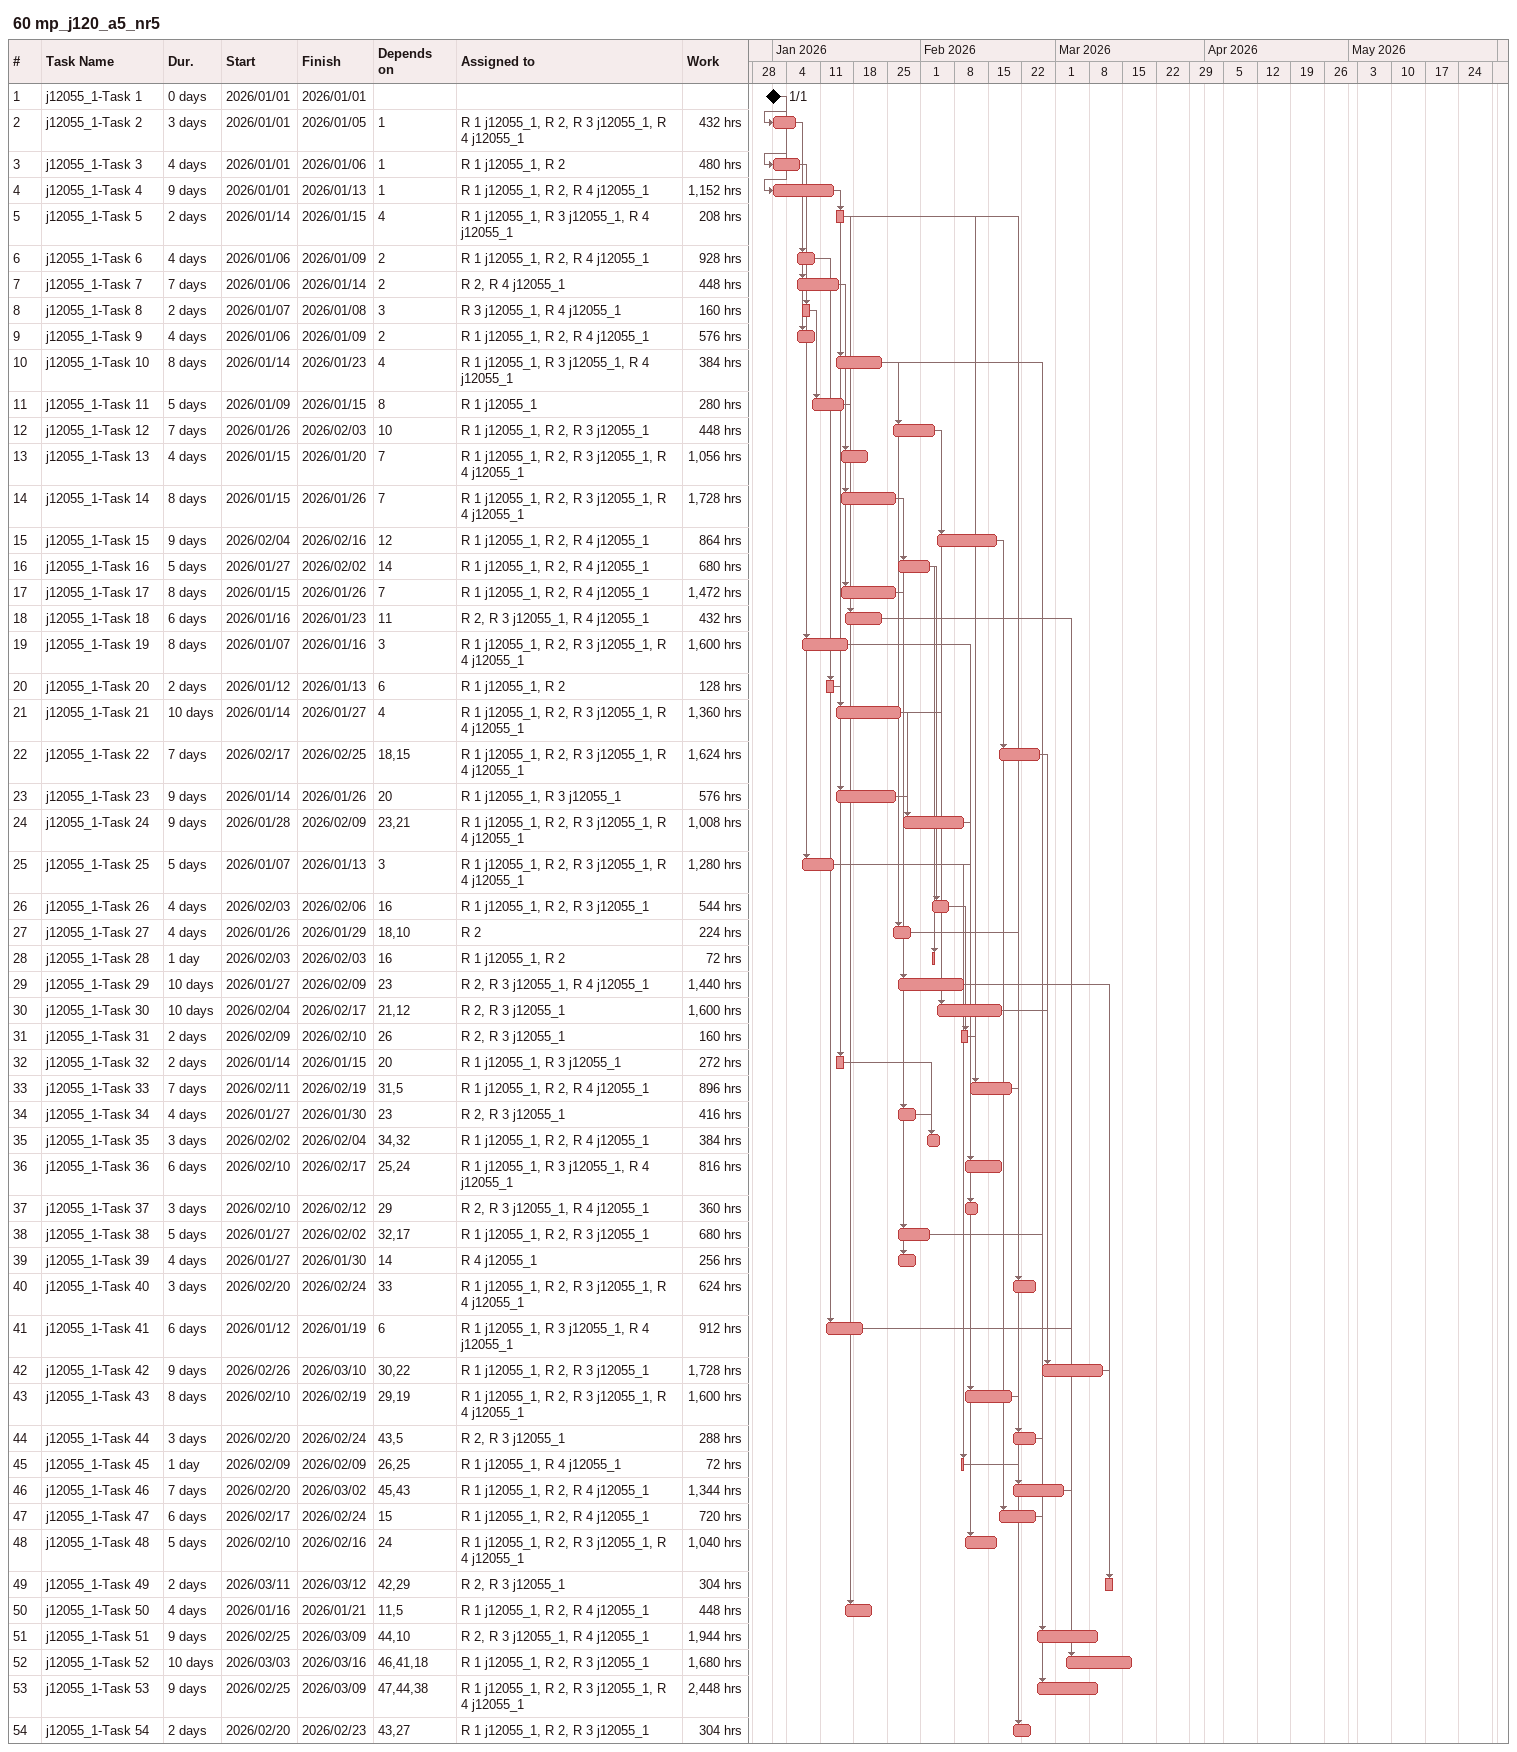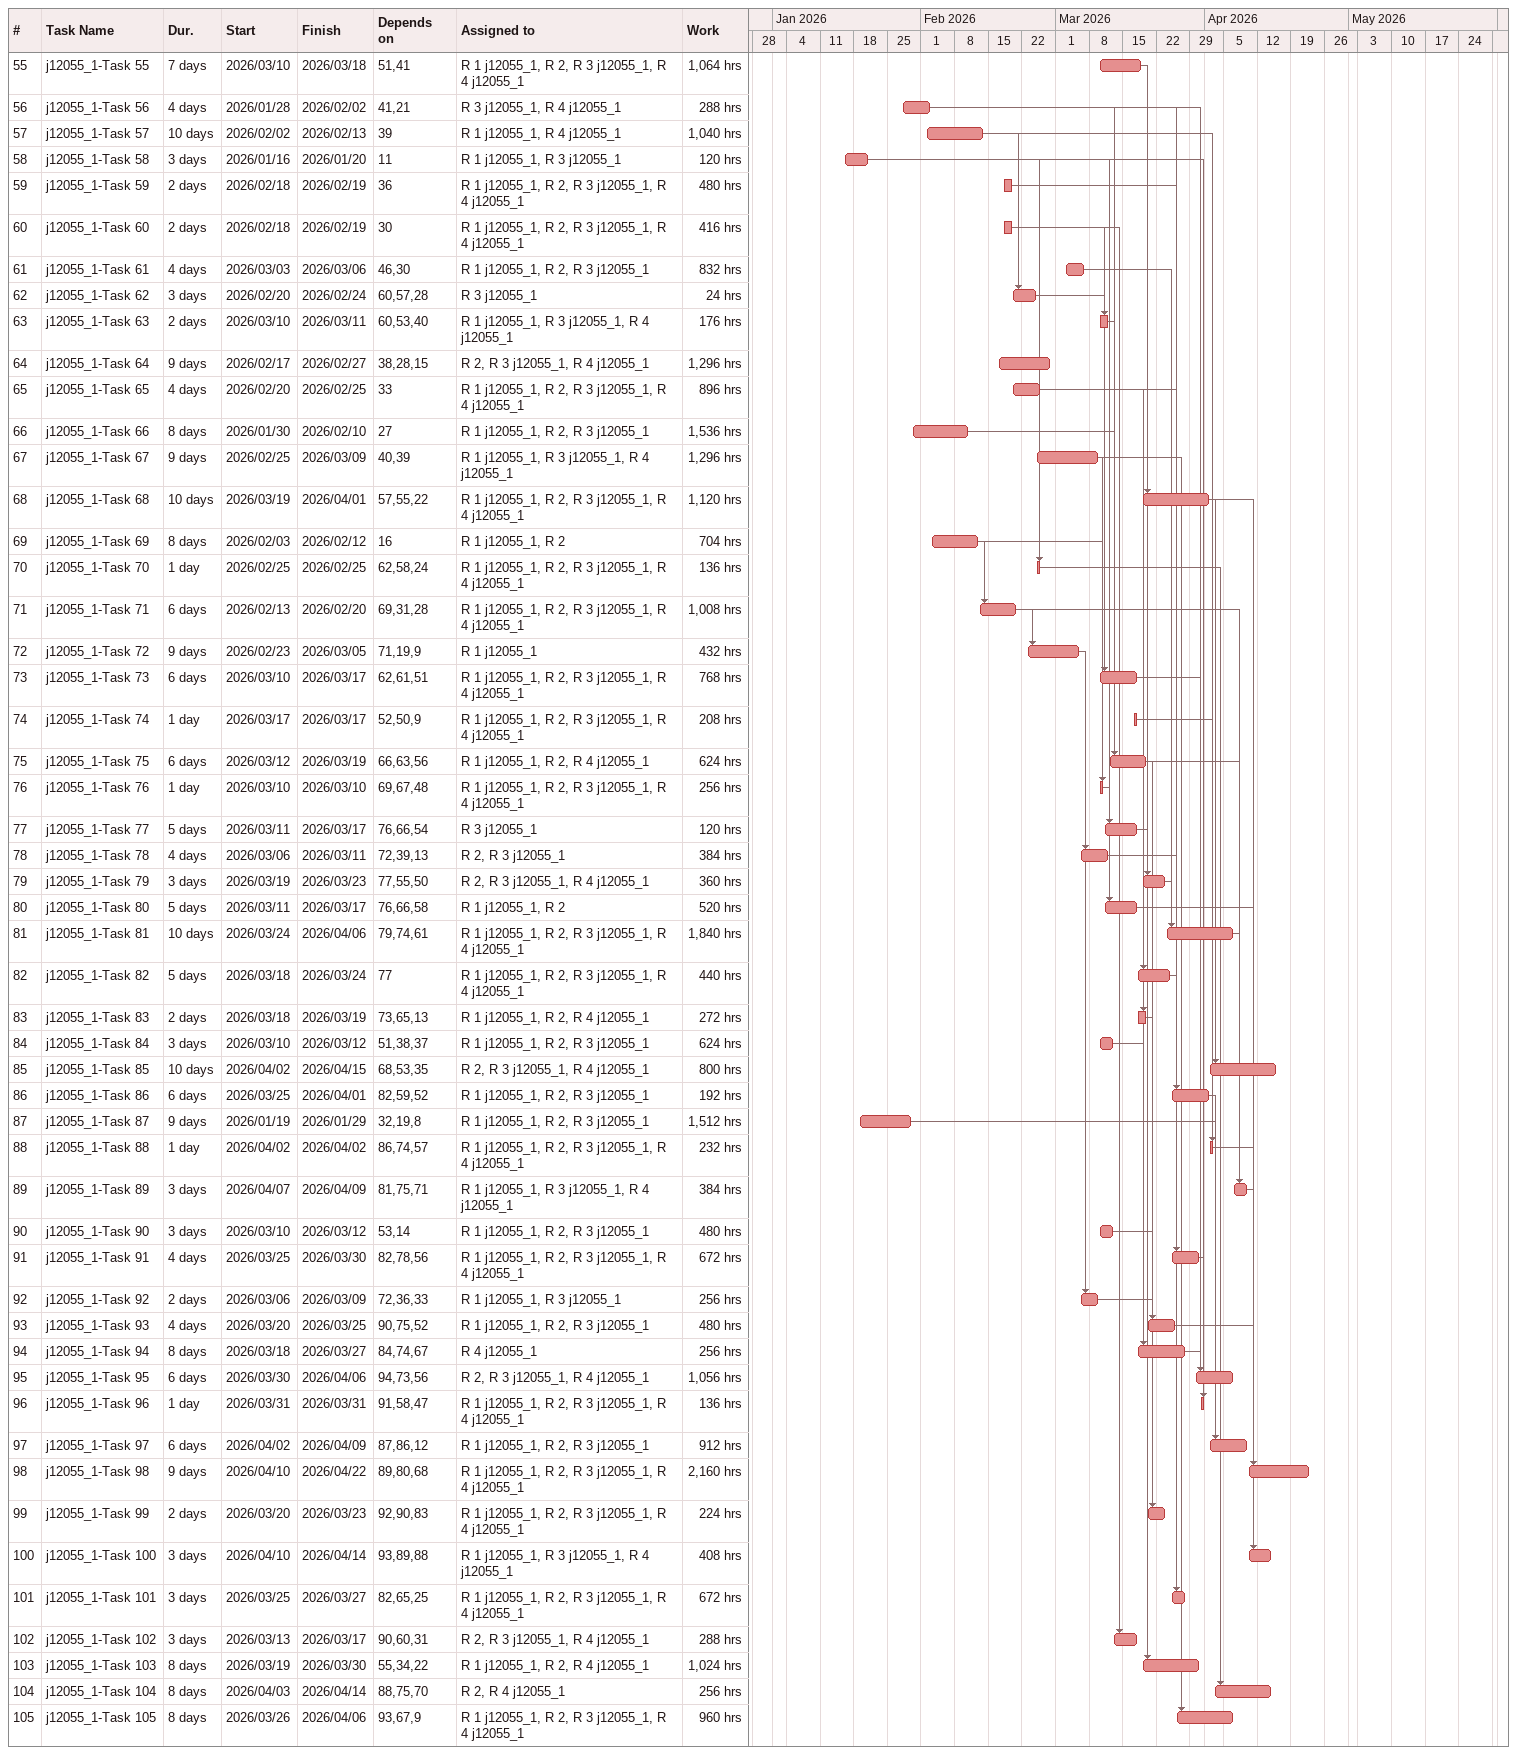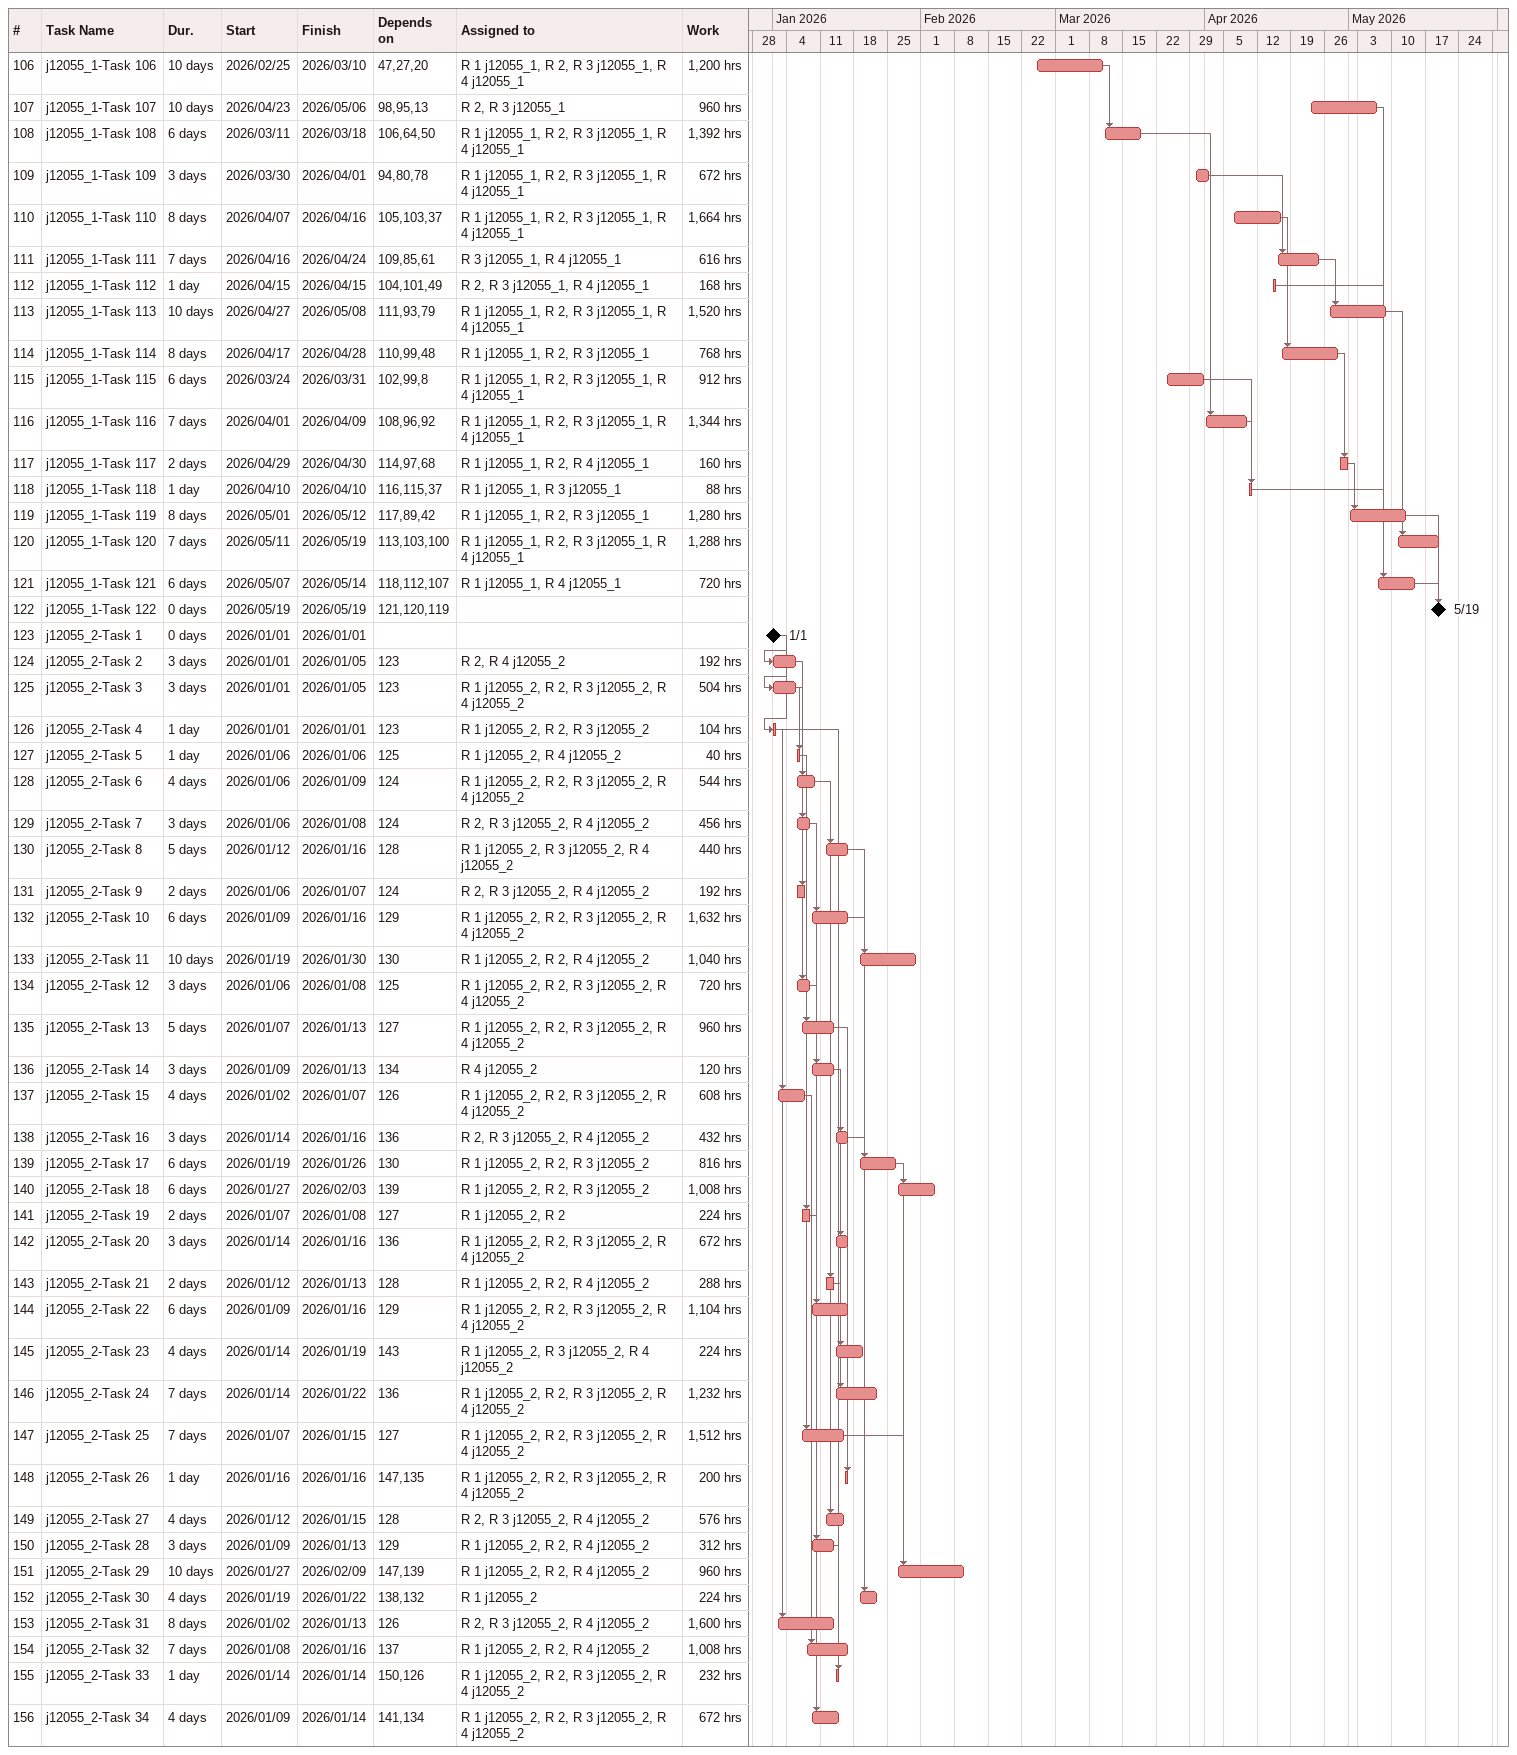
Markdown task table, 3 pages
60 mp_j120_a5_nr5

| ID | Task | Duration | Start | Finish | Predecessors | Resources | Work (h) |
|---|---|---|---|---|---|---|---|
| 1 | j12055_1-Task 1 | 0d | 2026-01-01 | 2026-01-01 |  |  |  |
| 2 | j12055_1-Task 2 | 3d | 2026-01-01 | 2026-01-05 | 1 | R 1 j12055_1, R 2, R 3 j12055_1, R 4 j12055_1 | 432 |
| 3 | j12055_1-Task 3 | 4d | 2026-01-01 | 2026-01-06 | 1 | R 1 j12055_1, R 2 | 480 |
| 4 | j12055_1-Task 4 | 9d | 2026-01-01 | 2026-01-13 | 1 | R 1 j12055_1, R 2, R 4 j12055_1 | 1152 |
| 5 | j12055_1-Task 5 | 2d | 2026-01-14 | 2026-01-15 | 4 | R 1 j12055_1, R 3 j12055_1, R 4 j12055_1 | 208 |
| 6 | j12055_1-Task 6 | 4d | 2026-01-06 | 2026-01-09 | 2 | R 1 j12055_1, R 2, R 4 j12055_1 | 928 |
| 7 | j12055_1-Task 7 | 7d | 2026-01-06 | 2026-01-14 | 2 | R 2, R 4 j12055_1 | 448 |
| 8 | j12055_1-Task 8 | 2d | 2026-01-07 | 2026-01-08 | 3 | R 3 j12055_1, R 4 j12055_1 | 160 |
| 9 | j12055_1-Task 9 | 4d | 2026-01-06 | 2026-01-09 | 2 | R 1 j12055_1, R 2, R 4 j12055_1 | 576 |
| 10 | j12055_1-Task 10 | 8d | 2026-01-14 | 2026-01-23 | 4 | R 1 j12055_1, R 3 j12055_1, R 4 j12055_1 | 384 |
| 11 | j12055_1-Task 11 | 5d | 2026-01-09 | 2026-01-15 | 8 | R 1 j12055_1 | 280 |
| 12 | j12055_1-Task 12 | 7d | 2026-01-26 | 2026-02-03 | 10 | R 1 j12055_1, R 2, R 3 j12055_1 | 448 |
| 13 | j12055_1-Task 13 | 4d | 2026-01-15 | 2026-01-20 | 7 | R 1 j12055_1, R 2, R 3 j12055_1, R 4 j12055_1 | 1056 |
| 14 | j12055_1-Task 14 | 8d | 2026-01-15 | 2026-01-26 | 7 | R 1 j12055_1, R 2, R 3 j12055_1, R 4 j12055_1 | 1728 |
| 15 | j12055_1-Task 15 | 9d | 2026-02-04 | 2026-02-16 | 12 | R 1 j12055_1, R 2, R 4 j12055_1 | 864 |
| 16 | j12055_1-Task 16 | 5d | 2026-01-27 | 2026-02-02 | 14 | R 1 j12055_1, R 2, R 4 j12055_1 | 680 |
| 17 | j12055_1-Task 17 | 8d | 2026-01-15 | 2026-01-26 | 7 | R 1 j12055_1, R 2, R 4 j12055_1 | 1472 |
| 18 | j12055_1-Task 18 | 6d | 2026-01-16 | 2026-01-23 | 11 | R 2, R 3 j12055_1, R 4 j12055_1 | 432 |
| 19 | j12055_1-Task 19 | 8d | 2026-01-07 | 2026-01-16 | 3 | R 1 j12055_1, R 2, R 3 j12055_1, R 4 j12055_1 | 1600 |
| 20 | j12055_1-Task 20 | 2d | 2026-01-12 | 2026-01-13 | 6 | R 1 j12055_1, R 2 | 128 |
| 21 | j12055_1-Task 21 | 10d | 2026-01-14 | 2026-01-27 | 4 | R 1 j12055_1, R 2, R 3 j12055_1, R 4 j12055_1 | 1360 |
| 22 | j12055_1-Task 22 | 7d | 2026-02-17 | 2026-02-25 | 18, 15 | R 1 j12055_1, R 2, R 3 j12055_1, R 4 j12055_1 | 1624 |
| 23 | j12055_1-Task 23 | 9d | 2026-01-14 | 2026-01-26 | 20 | R 1 j12055_1, R 3 j12055_1 | 576 |
| 24 | j12055_1-Task 24 | 9d | 2026-01-28 | 2026-02-09 | 23, 21 | R 1 j12055_1, R 2, R 3 j12055_1, R 4 j12055_1 | 1008 |
| 25 | j12055_1-Task 25 | 5d | 2026-01-07 | 2026-01-13 | 3 | R 1 j12055_1, R 2, R 3 j12055_1, R 4 j12055_1 | 1280 |
| 26 | j12055_1-Task 26 | 4d | 2026-02-03 | 2026-02-06 | 16 | R 1 j12055_1, R 2, R 3 j12055_1 | 544 |
| 27 | j12055_1-Task 27 | 4d | 2026-01-26 | 2026-01-29 | 18, 10 | R 2 | 224 |
| 28 | j12055_1-Task 28 | 1d | 2026-02-03 | 2026-02-03 | 16 | R 1 j12055_1, R 2 | 72 |
| 29 | j12055_1-Task 29 | 10d | 2026-01-27 | 2026-02-09 | 23 | R 2, R 3 j12055_1, R 4 j12055_1 | 1440 |
| 30 | j12055_1-Task 30 | 10d | 2026-02-04 | 2026-02-17 | 21, 12 | R 2, R 3 j12055_1 | 1600 |
| 31 | j12055_1-Task 31 | 2d | 2026-02-09 | 2026-02-10 | 26 | R 2, R 3 j12055_1 | 160 |
| 32 | j12055_1-Task 32 | 2d | 2026-01-14 | 2026-01-15 | 20 | R 1 j12055_1, R 3 j12055_1 | 272 |
| 33 | j12055_1-Task 33 | 7d | 2026-02-11 | 2026-02-19 | 31, 5 | R 1 j12055_1, R 2, R 4 j12055_1 | 896 |
| 34 | j12055_1-Task 34 | 4d | 2026-01-27 | 2026-01-30 | 23 | R 2, R 3 j12055_1 | 416 |
| 35 | j12055_1-Task 35 | 3d | 2026-02-02 | 2026-02-04 | 34, 32 | R 1 j12055_1, R 2, R 4 j12055_1 | 384 |
| 36 | j12055_1-Task 36 | 6d | 2026-02-10 | 2026-02-17 | 25, 24 | R 1 j12055_1, R 3 j12055_1, R 4 j12055_1 | 816 |
| 37 | j12055_1-Task 37 | 3d | 2026-02-10 | 2026-02-12 | 29 | R 2, R 3 j12055_1, R 4 j12055_1 | 360 |
| 38 | j12055_1-Task 38 | 5d | 2026-01-27 | 2026-02-02 | 32, 17 | R 1 j12055_1, R 2, R 3 j12055_1 | 680 |
| 39 | j12055_1-Task 39 | 4d | 2026-01-27 | 2026-01-30 | 14 | R 4 j12055_1 | 256 |
| 40 | j12055_1-Task 40 | 3d | 2026-02-20 | 2026-02-24 | 33 | R 1 j12055_1, R 2, R 3 j12055_1, R 4 j12055_1 | 624 |
| 41 | j12055_1-Task 41 | 6d | 2026-01-12 | 2026-01-19 | 6 | R 1 j12055_1, R 3 j12055_1, R 4 j12055_1 | 912 |
| 42 | j12055_1-Task 42 | 9d | 2026-02-26 | 2026-03-10 | 30, 22 | R 1 j12055_1, R 2, R 3 j12055_1 | 1728 |
| 43 | j12055_1-Task 43 | 8d | 2026-02-10 | 2026-02-19 | 29, 19 | R 1 j12055_1, R 2, R 3 j12055_1, R 4 j12055_1 | 1600 |
| 44 | j12055_1-Task 44 | 3d | 2026-02-20 | 2026-02-24 | 43, 5 | R 2, R 3 j12055_1 | 288 |
| 45 | j12055_1-Task 45 | 1d | 2026-02-09 | 2026-02-09 | 26, 25 | R 1 j12055_1, R 4 j12055_1 | 72 |
| 46 | j12055_1-Task 46 | 7d | 2026-02-20 | 2026-03-02 | 45, 43 | R 1 j12055_1, R 2, R 4 j12055_1 | 1344 |
| 47 | j12055_1-Task 47 | 6d | 2026-02-17 | 2026-02-24 | 15 | R 1 j12055_1, R 2, R 4 j12055_1 | 720 |
| 48 | j12055_1-Task 48 | 5d | 2026-02-10 | 2026-02-16 | 24 | R 1 j12055_1, R 2, R 3 j12055_1, R 4 j12055_1 | 1040 |
| 49 | j12055_1-Task 49 | 2d | 2026-03-11 | 2026-03-12 | 42, 29 | R 2, R 3 j12055_1 | 304 |
| 50 | j12055_1-Task 50 | 4d | 2026-01-16 | 2026-01-21 | 11, 5 | R 1 j12055_1, R 2, R 4 j12055_1 | 448 |
| 51 | j12055_1-Task 51 | 9d | 2026-02-25 | 2026-03-09 | 44, 10 | R 2, R 3 j12055_1, R 4 j12055_1 | 1944 |
| 52 | j12055_1-Task 52 | 10d | 2026-03-03 | 2026-03-16 | 46, 41, 18 | R 1 j12055_1, R 2, R 3 j12055_1 | 1680 |
| 53 | j12055_1-Task 53 | 9d | 2026-02-25 | 2026-03-09 | 47, 44, 38 | R 1 j12055_1, R 2, R 3 j12055_1, R 4 j12055_1 | 2448 |
| 54 | j12055_1-Task 54 | 2d | 2026-02-20 | 2026-02-23 | 43, 27 | R 1 j12055_1, R 2, R 3 j12055_1 | 304 |
| 55 | j12055_1-Task 55 | 7d | 2026-03-10 | 2026-03-18 | 51, 41 | R 1 j12055_1, R 2, R 3 j12055_1, R 4 j12055_1 | 1064 |
| 56 | j12055_1-Task 56 | 4d | 2026-01-28 | 2026-02-02 | 41, 21 | R 3 j12055_1, R 4 j12055_1 | 288 |
| 57 | j12055_1-Task 57 | 10d | 2026-02-02 | 2026-02-13 | 39 | R 1 j12055_1, R 4 j12055_1 | 1040 |
| 58 | j12055_1-Task 58 | 3d | 2026-01-16 | 2026-01-20 | 11 | R 1 j12055_1, R 3 j12055_1 | 120 |
| 59 | j12055_1-Task 59 | 2d | 2026-02-18 | 2026-02-19 | 36 | R 1 j12055_1, R 2, R 3 j12055_1, R 4 j12055_1 | 480 |
| 60 | j12055_1-Task 60 | 2d | 2026-02-18 | 2026-02-19 | 30 | R 1 j12055_1, R 2, R 3 j12055_1, R 4 j12055_1 | 416 |
| 61 | j12055_1-Task 61 | 4d | 2026-03-03 | 2026-03-06 | 46, 30 | R 1 j12055_1, R 2, R 3 j12055_1 | 832 |
| 62 | j12055_1-Task 62 | 3d | 2026-02-20 | 2026-02-24 | 60, 57, 28 | R 3 j12055_1 | 24 |
| 63 | j12055_1-Task 63 | 2d | 2026-03-10 | 2026-03-11 | 60, 53, 40 | R 1 j12055_1, R 3 j12055_1, R 4 j12055_1 | 176 |
| 64 | j12055_1-Task 64 | 9d | 2026-02-17 | 2026-02-27 | 38, 28, 15 | R 2, R 3 j12055_1, R 4 j12055_1 | 1296 |
| 65 | j12055_1-Task 65 | 4d | 2026-02-20 | 2026-02-25 | 33 | R 1 j12055_1, R 2, R 3 j12055_1, R 4 j12055_1 | 896 |
| 66 | j12055_1-Task 66 | 8d | 2026-01-30 | 2026-02-10 | 27 | R 1 j12055_1, R 2, R 3 j12055_1 | 1536 |
| 67 | j12055_1-Task 67 | 9d | 2026-02-25 | 2026-03-09 | 40, 39 | R 1 j12055_1, R 3 j12055_1, R 4 j12055_1 | 1296 |
| 68 | j12055_1-Task 68 | 10d | 2026-03-19 | 2026-04-01 | 57, 55, 22 | R 1 j12055_1, R 2, R 3 j12055_1, R 4 j12055_1 | 1120 |
| 69 | j12055_1-Task 69 | 8d | 2026-02-03 | 2026-02-12 | 16 | R 1 j12055_1, R 2 | 704 |
| 70 | j12055_1-Task 70 | 1d | 2026-02-25 | 2026-02-25 | 62, 58, 24 | R 1 j12055_1, R 2, R 3 j12055_1, R 4 j12055_1 | 136 |
| 71 | j12055_1-Task 71 | 6d | 2026-02-13 | 2026-02-20 | 69, 31, 28 | R 1 j12055_1, R 2, R 3 j12055_1, R 4 j12055_1 | 1008 |
| 72 | j12055_1-Task 72 | 9d | 2026-02-23 | 2026-03-05 | 71, 19, 9 | R 1 j12055_1 | 432 |
| 73 | j12055_1-Task 73 | 6d | 2026-03-10 | 2026-03-17 | 62, 61, 51 | R 1 j12055_1, R 2, R 3 j12055_1, R 4 j12055_1 | 768 |
| 74 | j12055_1-Task 74 | 1d | 2026-03-17 | 2026-03-17 | 52, 50, 9 | R 1 j12055_1, R 2, R 3 j12055_1, R 4 j12055_1 | 208 |
| 75 | j12055_1-Task 75 | 6d | 2026-03-12 | 2026-03-19 | 66, 63, 56 | R 1 j12055_1, R 2, R 4 j12055_1 | 624 |
| 76 | j12055_1-Task 76 | 1d | 2026-03-10 | 2026-03-10 | 69, 67, 48 | R 1 j12055_1, R 2, R 3 j12055_1, R 4 j12055_1 | 256 |
| 77 | j12055_1-Task 77 | 5d | 2026-03-11 | 2026-03-17 | 76, 66, 54 | R 3 j12055_1 | 120 |
| 78 | j12055_1-Task 78 | 4d | 2026-03-06 | 2026-03-11 | 72, 39, 13 | R 2, R 3 j12055_1 | 384 |
| 79 | j12055_1-Task 79 | 3d | 2026-03-19 | 2026-03-23 | 77, 55, 50 | R 2, R 3 j12055_1, R 4 j12055_1 | 360 |
| 80 | j12055_1-Task 80 | 5d | 2026-03-11 | 2026-03-17 | 76, 66, 58 | R 1 j12055_1, R 2 | 520 |
| 81 | j12055_1-Task 81 | 10d | 2026-03-24 | 2026-04-06 | 79, 74, 61 | R 1 j12055_1, R 2, R 3 j12055_1, R 4 j12055_1 | 1840 |
| 82 | j12055_1-Task 82 | 5d | 2026-03-18 | 2026-03-24 | 77 | R 1 j12055_1, R 2, R 3 j12055_1, R 4 j12055_1 | 440 |
| 83 | j12055_1-Task 83 | 2d | 2026-03-18 | 2026-03-19 | 73, 65, 13 | R 1 j12055_1, R 2, R 4 j12055_1 | 272 |
| 84 | j12055_1-Task 84 | 3d | 2026-03-10 | 2026-03-12 | 51, 38, 37 | R 1 j12055_1, R 2, R 3 j12055_1 | 624 |
| 85 | j12055_1-Task 85 | 10d | 2026-04-02 | 2026-04-15 | 68, 53, 35 | R 2, R 3 j12055_1, R 4 j12055_1 | 800 |
| 86 | j12055_1-Task 86 | 6d | 2026-03-25 | 2026-04-01 | 82, 59, 52 | R 1 j12055_1, R 2, R 3 j12055_1 | 192 |
| 87 | j12055_1-Task 87 | 9d | 2026-01-19 | 2026-01-29 | 32, 19, 8 | R 1 j12055_1, R 2, R 3 j12055_1 | 1512 |
| 88 | j12055_1-Task 88 | 1d | 2026-04-02 | 2026-04-02 | 86, 74, 57 | R 1 j12055_1, R 2, R 3 j12055_1, R 4 j12055_1 | 232 |
| 89 | j12055_1-Task 89 | 3d | 2026-04-07 | 2026-04-09 | 81, 75, 71 | R 1 j12055_1, R 3 j12055_1, R 4 j12055_1 | 384 |
| 90 | j12055_1-Task 90 | 3d | 2026-03-10 | 2026-03-12 | 53, 14 | R 1 j12055_1, R 2, R 3 j12055_1 | 480 |
| 91 | j12055_1-Task 91 | 4d | 2026-03-25 | 2026-03-30 | 82, 78, 56 | R 1 j12055_1, R 2, R 3 j12055_1, R 4 j12055_1 | 672 |
| 92 | j12055_1-Task 92 | 2d | 2026-03-06 | 2026-03-09 | 72, 36, 33 | R 1 j12055_1, R 3 j12055_1 | 256 |
| 93 | j12055_1-Task 93 | 4d | 2026-03-20 | 2026-03-25 | 90, 75, 52 | R 1 j12055_1, R 2, R 3 j12055_1 | 480 |
| 94 | j12055_1-Task 94 | 8d | 2026-03-18 | 2026-03-27 | 84, 74, 67 | R 4 j12055_1 | 256 |
| 95 | j12055_1-Task 95 | 6d | 2026-03-30 | 2026-04-06 | 94, 73, 56 | R 2, R 3 j12055_1, R 4 j12055_1 | 1056 |
| 96 | j12055_1-Task 96 | 1d | 2026-03-31 | 2026-03-31 | 91, 58, 47 | R 1 j12055_1, R 2, R 3 j12055_1, R 4 j12055_1 | 136 |
| 97 | j12055_1-Task 97 | 6d | 2026-04-02 | 2026-04-09 | 87, 86, 12 | R 1 j12055_1, R 2, R 3 j12055_1 | 912 |
| 98 | j12055_1-Task 98 | 9d | 2026-04-10 | 2026-04-22 | 89, 80, 68 | R 1 j12055_1, R 2, R 3 j12055_1, R 4 j12055_1 | 2160 |
| 99 | j12055_1-Task 99 | 2d | 2026-03-20 | 2026-03-23 | 92, 90, 83 | R 1 j12055_1, R 2, R 3 j12055_1, R 4 j12055_1 | 224 |
| 100 | j12055_1-Task 100 | 3d | 2026-04-10 | 2026-04-14 | 93, 89, 88 | R 1 j12055_1, R 3 j12055_1, R 4 j12055_1 | 408 |
| 101 | j12055_1-Task 101 | 3d | 2026-03-25 | 2026-03-27 | 82, 65, 25 | R 1 j12055_1, R 2, R 3 j12055_1, R 4 j12055_1 | 672 |
| 102 | j12055_1-Task 102 | 3d | 2026-03-13 | 2026-03-17 | 90, 60, 31 | R 2, R 3 j12055_1, R 4 j12055_1 | 288 |
| 103 | j12055_1-Task 103 | 8d | 2026-03-19 | 2026-03-30 | 55, 34, 22 | R 1 j12055_1, R 2, R 4 j12055_1 | 1024 |
| 104 | j12055_1-Task 104 | 8d | 2026-04-03 | 2026-04-14 | 88, 75, 70 | R 2, R 4 j12055_1 | 256 |
| 105 | j12055_1-Task 105 | 8d | 2026-03-26 | 2026-04-06 | 93, 67, 9 | R 1 j12055_1, R 2, R 3 j12055_1, R 4 j12055_1 | 960 |
| 106 | j12055_1-Task 106 | 10d | 2026-02-25 | 2026-03-10 | 47, 27, 20 | R 1 j12055_1, R 2, R 3 j12055_1, R 4 j12055_1 | 1200 |
| 107 | j12055_1-Task 107 | 10d | 2026-04-23 | 2026-05-06 | 98, 95, 13 | R 2, R 3 j12055_1 | 960 |
| 108 | j12055_1-Task 108 | 6d | 2026-03-11 | 2026-03-18 | 106, 64, 50 | R 1 j12055_1, R 2, R 3 j12055_1, R 4 j12055_1 | 1392 |
| 109 | j12055_1-Task 109 | 3d | 2026-03-30 | 2026-04-01 | 94, 80, 78 | R 1 j12055_1, R 2, R 3 j12055_1, R 4 j12055_1 | 672 |
| 110 | j12055_1-Task 110 | 8d | 2026-04-07 | 2026-04-16 | 105, 103, 37 | R 1 j12055_1, R 2, R 3 j12055_1, R 4 j12055_1 | 1664 |
| 111 | j12055_1-Task 111 | 7d | 2026-04-16 | 2026-04-24 | 109, 85, 61 | R 3 j12055_1, R 4 j12055_1 | 616 |
| 112 | j12055_1-Task 112 | 1d | 2026-04-15 | 2026-04-15 | 104, 101, 49 | R 2, R 3 j12055_1, R 4 j12055_1 | 168 |
| 113 | j12055_1-Task 113 | 10d | 2026-04-27 | 2026-05-08 | 111, 93, 79 | R 1 j12055_1, R 2, R 3 j12055_1, R 4 j12055_1 | 1520 |
| 114 | j12055_1-Task 114 | 8d | 2026-04-17 | 2026-04-28 | 110, 99, 48 | R 1 j12055_1, R 2, R 3 j12055_1 | 768 |
| 115 | j12055_1-Task 115 | 6d | 2026-03-24 | 2026-03-31 | 102, 99, 8 | R 1 j12055_1, R 2, R 3 j12055_1, R 4 j12055_1 | 912 |
| 116 | j12055_1-Task 116 | 7d | 2026-04-01 | 2026-04-09 | 108, 96, 92 | R 1 j12055_1, R 2, R 3 j12055_1, R 4 j12055_1 | 1344 |
| 117 | j12055_1-Task 117 | 2d | 2026-04-29 | 2026-04-30 | 114, 97, 68 | R 1 j12055_1, R 2, R 4 j12055_1 | 160 |
| 118 | j12055_1-Task 118 | 1d | 2026-04-10 | 2026-04-10 | 116, 115, 37 | R 1 j12055_1, R 3 j12055_1 | 88 |
| 119 | j12055_1-Task 119 | 8d | 2026-05-01 | 2026-05-12 | 117, 89, 42 | R 1 j12055_1, R 2, R 3 j12055_1 | 1280 |
| 120 | j12055_1-Task 120 | 7d | 2026-05-11 | 2026-05-19 | 113, 103, 100 | R 1 j12055_1, R 2, R 3 j12055_1, R 4 j12055_1 | 1288 |
| 121 | j12055_1-Task 121 | 6d | 2026-05-07 | 2026-05-14 | 118, 112, 107 | R 1 j12055_1, R 4 j12055_1 | 720 |
| 122 | j12055_1-Task 122 | 0d | 2026-05-19 | 2026-05-19 | 121, 120, 119 |  |  |
| 123 | j12055_2-Task 1 | 0d | 2026-01-01 | 2026-01-01 |  |  |  |
| 124 | j12055_2-Task 2 | 3d | 2026-01-01 | 2026-01-05 | 123 | R 2, R 4 j12055_2 | 192 |
| 125 | j12055_2-Task 3 | 3d | 2026-01-01 | 2026-01-05 | 123 | R 1 j12055_2, R 2, R 3 j12055_2, R 4 j12055_2 | 504 |
| 126 | j12055_2-Task 4 | 1d | 2026-01-01 | 2026-01-01 | 123 | R 1 j12055_2, R 2, R 3 j12055_2 | 104 |
| 127 | j12055_2-Task 5 | 1d | 2026-01-06 | 2026-01-06 | 125 | R 1 j12055_2, R 4 j12055_2 | 40 |
| 128 | j12055_2-Task 6 | 4d | 2026-01-06 | 2026-01-09 | 124 | R 1 j12055_2, R 2, R 3 j12055_2, R 4 j12055_2 | 544 |
| 129 | j12055_2-Task 7 | 3d | 2026-01-06 | 2026-01-08 | 124 | R 2, R 3 j12055_2, R 4 j12055_2 | 456 |
| 130 | j12055_2-Task 8 | 5d | 2026-01-12 | 2026-01-16 | 128 | R 1 j12055_2, R 3 j12055_2, R 4 j12055_2 | 440 |
| 131 | j12055_2-Task 9 | 2d | 2026-01-06 | 2026-01-07 | 124 | R 2, R 3 j12055_2, R 4 j12055_2 | 192 |
| 132 | j12055_2-Task 10 | 6d | 2026-01-09 | 2026-01-16 | 129 | R 1 j12055_2, R 2, R 3 j12055_2, R 4 j12055_2 | 1632 |
| 133 | j12055_2-Task 11 | 10d | 2026-01-19 | 2026-01-30 | 130 | R 1 j12055_2, R 2, R 4 j12055_2 | 1040 |
| 134 | j12055_2-Task 12 | 3d | 2026-01-06 | 2026-01-08 | 125 | R 1 j12055_2, R 2, R 3 j12055_2, R 4 j12055_2 | 720 |
| 135 | j12055_2-Task 13 | 5d | 2026-01-07 | 2026-01-13 | 127 | R 1 j12055_2, R 2, R 3 j12055_2, R 4 j12055_2 | 960 |
| 136 | j12055_2-Task 14 | 3d | 2026-01-09 | 2026-01-13 | 134 | R 4 j12055_2 | 120 |
| 137 | j12055_2-Task 15 | 4d | 2026-01-02 | 2026-01-07 | 126 | R 1 j12055_2, R 2, R 3 j12055_2, R 4 j12055_2 | 608 |
| 138 | j12055_2-Task 16 | 3d | 2026-01-14 | 2026-01-16 | 136 | R 2, R 3 j12055_2, R 4 j12055_2 | 432 |
| 139 | j12055_2-Task 17 | 6d | 2026-01-19 | 2026-01-26 | 130 | R 1 j12055_2, R 2, R 3 j12055_2 | 816 |
| 140 | j12055_2-Task 18 | 6d | 2026-01-27 | 2026-02-03 | 139 | R 1 j12055_2, R 2, R 3 j12055_2 | 1008 |
| 141 | j12055_2-Task 19 | 2d | 2026-01-07 | 2026-01-08 | 127 | R 1 j12055_2, R 2 | 224 |
| 142 | j12055_2-Task 20 | 3d | 2026-01-14 | 2026-01-16 | 136 | R 1 j12055_2, R 2, R 3 j12055_2, R 4 j12055_2 | 672 |
| 143 | j12055_2-Task 21 | 2d | 2026-01-12 | 2026-01-13 | 128 | R 1 j12055_2, R 2, R 4 j12055_2 | 288 |
| 144 | j12055_2-Task 22 | 6d | 2026-01-09 | 2026-01-16 | 129 | R 1 j12055_2, R 2, R 3 j12055_2, R 4 j12055_2 | 1104 |
| 145 | j12055_2-Task 23 | 4d | 2026-01-14 | 2026-01-19 | 143 | R 1 j12055_2, R 3 j12055_2, R 4 j12055_2 | 224 |
| 146 | j12055_2-Task 24 | 7d | 2026-01-14 | 2026-01-22 | 136 | R 1 j12055_2, R 2, R 3 j12055_2, R 4 j12055_2 | 1232 |
| 147 | j12055_2-Task 25 | 7d | 2026-01-07 | 2026-01-15 | 127 | R 1 j12055_2, R 2, R 3 j12055_2, R 4 j12055_2 | 1512 |
| 148 | j12055_2-Task 26 | 1d | 2026-01-16 | 2026-01-16 | 147, 135 | R 1 j12055_2, R 2, R 3 j12055_2, R 4 j12055_2 | 200 |
| 149 | j12055_2-Task 27 | 4d | 2026-01-12 | 2026-01-15 | 128 | R 2, R 3 j12055_2, R 4 j12055_2 | 576 |
| 150 | j12055_2-Task 28 | 3d | 2026-01-09 | 2026-01-13 | 129 | R 1 j12055_2, R 2, R 4 j12055_2 | 312 |
| 151 | j12055_2-Task 29 | 10d | 2026-01-27 | 2026-02-09 | 147, 139 | R 1 j12055_2, R 2, R 4 j12055_2 | 960 |
| 152 | j12055_2-Task 30 | 4d | 2026-01-19 | 2026-01-22 | 138, 132 | R 1 j12055_2 | 224 |
| 153 | j12055_2-Task 31 | 8d | 2026-01-02 | 2026-01-13 | 126 | R 2, R 3 j12055_2, R 4 j12055_2 | 1600 |
| 154 | j12055_2-Task 32 | 7d | 2026-01-08 | 2026-01-16 | 137 | R 1 j12055_2, R 2, R 4 j12055_2 | 1008 |
| 155 | j12055_2-Task 33 | 1d | 2026-01-14 | 2026-01-14 | 150, 126 | R 1 j12055_2, R 2, R 3 j12055_2, R 4 j12055_2 | 232 |
| 156 | j12055_2-Task 34 | 4d | 2026-01-09 | 2026-01-14 | 141, 134 | R 1 j12055_2, R 2, R 3 j12055_2, R 4 j12055_2 | 672 |
